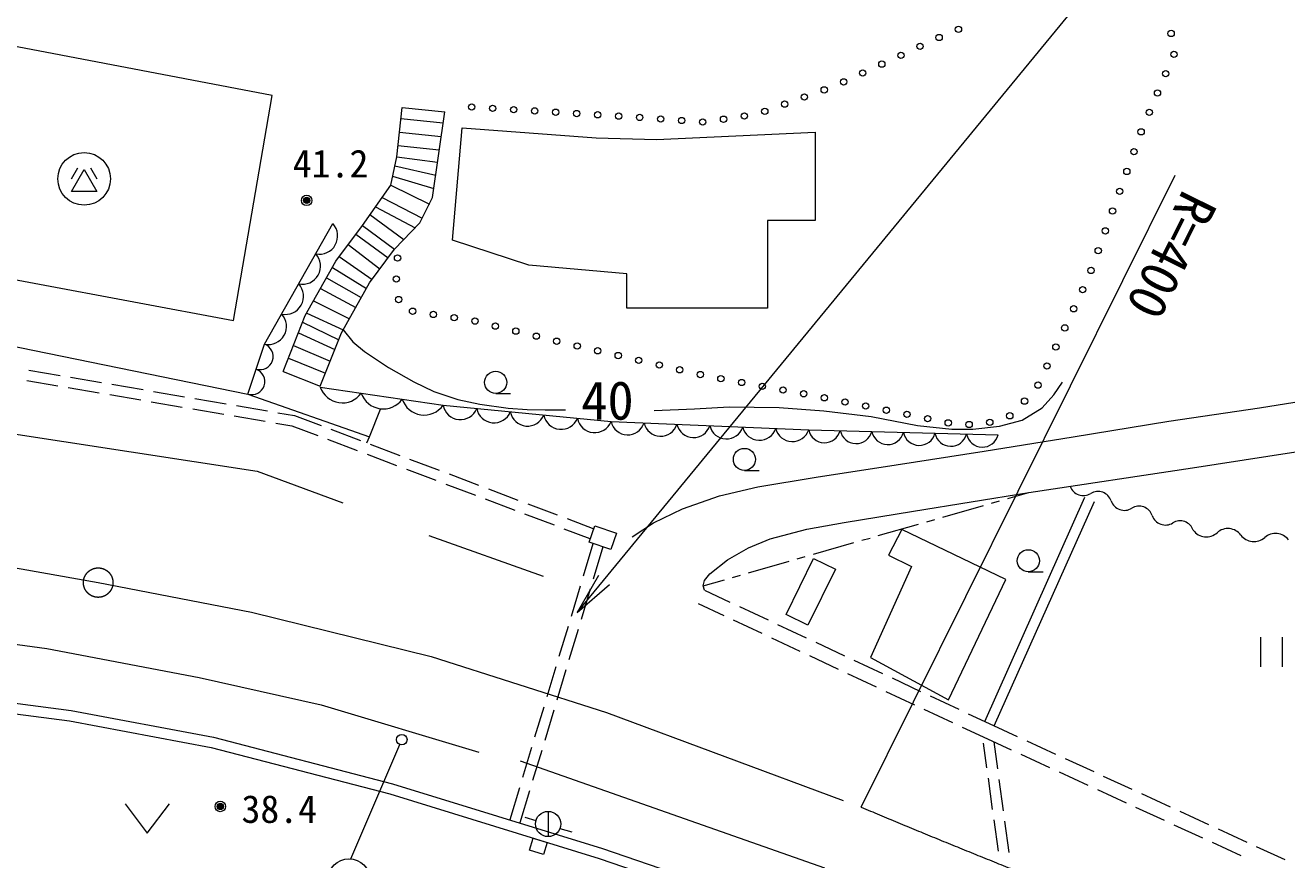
# Model space of a CAD drawing. Units: millimetres at full size, sheet at 1:1000; details may follow other scales. Extents: x 40000 to 680000, y 20000 to 380000.
# Drawn here: x 463512 to 523435, y 279174 to 318806 of the extents above; entities that cross this region are included whole.
import ezdxf
from ezdxf.enums import TextEntityAlignment as Align

# ---------------------------------------------------------------- set-up
doc = ezdxf.new("R2010")
doc.units = ezdxf.units.MM
doc.header["$LTSCALE"] = 1000
doc.header["$PDMODE"] = 32
doc.header["$PDSIZE"] = 500
doc.linetypes.add('CHAIN', pattern=[18.5, 12, -1.5, 3.5, -1.5])
for name, color, linetype, lineweight in [('M-BMK', 2, 'CHAIN', 13), ('M-STR-HTXT', 7, 'Continuous', 13), ('M-STR-STRC', 7, 'Continuous', 13), ('M-WORK', 1, 'Continuous', 13)]:
    doc.layers.add(name, color=color, linetype=linetype, lineweight=lineweight)
doc.styles.add('ＭＳ ゴシック', font='')
doc.styles.get('ＭＳ ゴシック').set_extended_font_data('MS Gothic')

# ---------------------------------------------------------------- blocks, each defined once
blk = doc.blocks.new('open_arrow')
at = {"color": 0, "linetype": 'Continuous', "lineweight": -2}
blk.add_lwpolyline([(7.5, 1.25), (0, 0), (7.5, -1.25)], dxfattribs=at)

msp = doc.modelspace()

# ---------------------------------------------------------------- linework, layer by layer
at = {"layer": 'M-BMK'}
for points in [[(367231, 296236), (422886, 295840), (439513, 295560), (447298, 295063), (457071, 293986), (463324, 292993), (466978, 292336)], [(466978, 292336), (474262, 290935), (482793, 288823), (491116, 286173), (503226, 281670)]]:
    msp.add_lwpolyline(points, dxfattribs=at)
msp.add_circle((466978, 292336), 700, dxfattribs=at)
msp.add_arc((658587, 650266), 400000, 247.14474, 255.76566, dxfattribs=at)
at = {"layer": 'M-STR-HTXT'}
msp.add_line((503226, 281670), (518129, 311681), dxfattribs=at)
msp.add_lwpolyline([(489737, 290911), (517600, 324800), (536800, 324800)], dxfattribs=at)
at = {"layer": 'M-STR-STRC'}
msp.add_line((478980, 279218), (481299, 284642), dxfattribs=at)
msp.add_circle((478887, 278222), 1000, dxfattribs=at)
at = {"layer": 'M-WORK'}
for p, q in [((481414, 314906), (483437, 314694)), ((481356, 314376), (483362, 314166)), ((481285, 313724), (483270, 313515)), ((481215, 313087), (483181, 312881)), ((481157, 312562), (483099, 312300)), ((465706, 311509), (466011, 312038)), ((465709, 310915), (466309, 311954)), ((466309, 311954), (466909, 310915)), ((466607, 312038), (466912, 311509)), ((480965, 311645), (482922, 311047)), ((481067, 312133), (483012, 311683)), ((480875, 311212), (482707, 310313)), ((466909, 310915), (465709, 310915)), ((480460, 310624), (482372, 309643)), ((479887, 309812), (481503, 308635)), ((480153, 310189), (482037, 309189)), ((478273, 307605), (479525, 309298)), ((479525, 309298), (481053, 308169)), ((479216, 308881), (480756, 307767)), ((478855, 308391), (480362, 307234)), ((479871, 306570), (481053, 308169)), ((476813, 305016), (478273, 307605)), ((478431, 307818), (479994, 306737)), ((478100, 307297), (479716, 306296)), ((477542, 306308), (479213, 305404)), ((477823, 306807), (479475, 305869)), ((478532, 304196), (479871, 306570)), ((477208, 305716), (478908, 304862)), ((475762, 302358), (476813, 305016)), ((476883, 305139), (478610, 304334)), ((476689, 304701), (478402, 303867)), ((476492, 304205), (478217, 303399)), ((477529, 301659), (478532, 304196)), ((476250, 303592), (478001, 302852)), ((476015, 302998), (477775, 302280)), ((463689, 302430), (465168, 302177)), ((465660, 302092), (467139, 301839)), ((475762, 302358), (477529, 301659)), ((463581, 301941), (465060, 301688)), ((465552, 301604), (467031, 301350)), ((467632, 301755), (469110, 301501)), ((469603, 301417), (471081, 301164)), ((467524, 301266), (469002, 301013)), ((469495, 300928), (470973, 300675)), ((471574, 301079), (473053, 300826)), ((485859, 301320), (486559, 301320)), ((471466, 300590), (472945, 300337)), ((473437, 300253), (474916, 299999)), ((473546, 300741), (475024, 300488)), ((475517, 300404), (476303, 300269)), ((476303, 300269), (477563, 299793)), ((475409, 299915), (476172, 299784)), ((476172, 299784), (477408, 299317)), ((477876, 299140), (479279, 298610)), ((478030, 299616), (479433, 299086)), ((479747, 298433), (481150, 297902)), ((479901, 298909), (481304, 298378)), ((481772, 298202), (483175, 297671)), ((481618, 297725), (483021, 297195)), ((483643, 297494), (485046, 296964)), ((497675, 297662), (498375, 297662)), ((483488, 297018), (484892, 296488)), ((485514, 296787), (486917, 296257)), ((485359, 296311), (486762, 295781)), ((487384, 296080), (488787, 295550)), ((509087, 285745), (513846, 296390)), ((509409, 296110), (509793, 296221)), ((509543, 285541), (514302, 296186)), ((510178, 296331), (511183, 296620)), ((487230, 295604), (488633, 295073)), ((507102, 295448), (509024, 296000)), ((489101, 294897), (490338, 294429)), ((489255, 295373), (490514, 294897)), ((490297, 294259), (490563, 295039)), ((490563, 295039), (491593, 294687)), ((504026, 294565), (505949, 295117)), ((506333, 295227), (506717, 295338)), ((482680, 294571), (488119, 292639)), ((491327, 293907), (490297, 294259)), ((491593, 294687), (491327, 293907)), ((500950, 293682), (502873, 294234)), ((503257, 294344), (503642, 294454)), ((490477, 294179), (490016, 292649)), ((490955, 294034), (490495, 292505)), ((497875, 292799), (499797, 293351)), ((499653, 290816), (500962, 293483)), ((500182, 293461), (500566, 293571)), ((500962, 293483), (501996, 292975)), ((495716, 292179), (496721, 292467)), ((497106, 292578), (497490, 292688)), ((501996, 292975), (500687, 290308)), ((511159, 292847), (511859, 292847)), ((489872, 292171), (489439, 290734)), ((490350, 292026), (489918, 290590)), ((495781, 291975), (496986, 291410)), ((495484, 291341), (496690, 290776)), ((497439, 291198), (498798, 290562)), ((500687, 290308), (499653, 290816)), ((489295, 290256), (488862, 288819)), ((489774, 290111), (489341, 288675)), ((497143, 290564), (498502, 289928)), ((499250, 290350), (500609, 289714)), ((498955, 289716), (500313, 289080)), ((501062, 289502), (502420, 288866)), ((522189, 289740), (522189, 288340)), ((523239, 288340), (523239, 289740)), ((500766, 288868), (502124, 288232)), ((488718, 288341), (488285, 286904)), ((502873, 288654), (504231, 288018)), ((489197, 288196), (488764, 286760)), ((502577, 288020), (503936, 287384)), ((504684, 287806), (506043, 287170)), ((458046, 287253), (465693, 286259)), ((504388, 287172), (505747, 286536)), ((457989, 286756), (465614, 285765)), ((506496, 286958), (507854, 286322)), ((465693, 286259), (472457, 284989)), ((488141, 286425), (487709, 284989)), ((488620, 286281), (488187, 284845)), ((506200, 286324), (507558, 285688)), ((508307, 286110), (509512, 285546)), ((465614, 285765), (472348, 284501)), ((508011, 285476), (509217, 284911)), ((509512, 285546), (510630, 285031)), ((472457, 284989), (480960, 282781)), ((509019, 284706), (509178, 283544)), ((509217, 284911), (510351, 284390)), ((509515, 284774), (509691, 283487)), ((511085, 284822), (512447, 284196)), ((472348, 284501), (480823, 282300)), ((487564, 284510), (487132, 283074)), ((488043, 284366), (487611, 282930)), ((510805, 284181), (512168, 283554)), ((487018, 283875), (501484, 278795)), ((512902, 283987), (514264, 283360)), ((509246, 283048), (509449, 281562)), ((509758, 282991), (509961, 281505)), ((512622, 283345), (513985, 282718)), ((514719, 283151), (516081, 282524)), ((480823, 282300), (490771, 279241)), ((480960, 282781), (490926, 279716)), ((486988, 282595), (486527, 281066)), ((487466, 282451), (487006, 280922)), ((514439, 282509), (515802, 281882)), ((516536, 282315), (517899, 281689)), ((468257, 281836), (469307, 280436)), ((469307, 280436), (470357, 281836)), ((516256, 281674), (517619, 281047)), ((487251, 281198), (487758, 281043)), ((488348, 281472), (488348, 280272)), ((509516, 281067), (509719, 279580)), ((518353, 281480), (519716, 280853)), ((488911, 280666), (489468, 280495)), ((510029, 281010), (510232, 279523)), ((518073, 280838), (519436, 280211)), ((520170, 280644), (521533, 280017)), ((487458, 279627), (487636, 280205)), ((487636, 280205), (488304, 279999)), ((488304, 279999), (488127, 279422)), ((519890, 280002), (521253, 279375)), ((488127, 279422), (487458, 279627)), ((490926, 279716), (502852, 275631)), ((521987, 279808), (523350, 279181)), ((490771, 279241), (502560, 275202))]:
    msp.add_line(p, q, dxfattribs=at)
for points in [[(459194, 307435), (473412, 304785), (475234, 315469), (461044, 318175)], [(479525, 309298), (480875, 311212), (481157, 312562), (481414, 314906)], [(481053, 308169), (482261, 309421), (482862, 310624), (483437, 314694)], [(457292, 303526), (459187, 311543), (458175, 303850), (462555, 303647), (474093, 301285), (479858, 299261)], [(474093, 301285), (474884, 303659), (478124, 309383)], [(478610, 304334), (479074, 303766), (479626, 303306), (480768, 302551), (481964, 301870), (482921, 301410), (484062, 301024), (485111, 300803), (486449, 300619), (487357, 300557), (488215, 300533), (489173, 300533)], [(477526, 301621), (483361, 300756), (491339, 299983), (500726, 299597), (509726, 299348)], [(492341, 294505), (493353, 295174), (494727, 295837), (496494, 296450), (498310, 296880), (501083, 297346), (504875, 297935), (509059, 298573), (513292, 299260), (517832, 300008), (522148, 300637), (526197, 301282), (529031, 301705)], [(493384, 300511), (495298, 300585), (496955, 300677), (499329, 300659), (501446, 300493), (503691, 300217), (505900, 299794), (507519, 299628), (508525, 299616), (509789, 299763), (510869, 300045), (511814, 300634), (512378, 301248), (512783, 301849)], [(479746, 298968), (479858, 299261), (480394, 300578)], [(456177, 300120), (459352, 299955), (474536, 297636), (478595, 296117)], [(495781, 291975), (495716, 292179), (495771, 292441), (496029, 292757), (496871, 293419), (497861, 293991), (498892, 294417), (500634, 294872), (502404, 295184), (505698, 295736), (511183, 296620), (518950, 297779), (524987, 298718), (530637, 299546)], [(434026, 292212), (447401, 291163), (456622, 290280), (464546, 289203), (471779, 287823), (477576, 286525), (485058, 284289)]]:
    msp.add_lwpolyline(points, dxfattribs=at)
for points in [[(484265, 313933), (490633, 313454), (493504, 313372), (501041, 313731), (501041, 309534), (498777, 309534), (498777, 305366), (492096, 305366), (492096, 306994), (487431, 307408), (483814, 308596)], [(505147, 294860), (504521, 293633), (505613, 293105), (503660, 288774), (507372, 286766), (510083, 292484)]]:
    msp.add_lwpolyline(points, close=True, dxfattribs=at)
for centre, radius in [((506922, 318223), 150), ((507841, 318615), 150), ((517943, 318416), 150), ((506015, 317801), 150), ((504201, 316959), 150), ((505108, 317380), 150), ((518078, 317425), 150), ((503294, 316537), 150), ((517687, 316505), 150), ((501464, 315735), 150), ((502387, 316116), 150), ((499582, 315059), 150), ((500523, 315397), 150), ((517295, 315586), 150), ((484718, 314924), 150), ((485715, 314858), 150), ((486714, 314797), 150), ((487712, 314737), 150), ((488710, 314675), 150), ((489708, 314613), 150), ((490706, 314551), 150), ((491704, 314489), 150), ((497672, 314491), 150), ((498641, 314720), 150), ((516903, 314666), 150), ((492702, 314427), 150), ((493699, 314354), 150), ((494697, 314281), 150), ((495694, 314207), 150), ((496683, 314342), 150), ((516517, 313743), 150), ((516178, 312803), 150), ((466309, 311509), 1250), ((515838, 311862), 150), ((515498, 310921), 150), ((476882, 310487), 150), ((476882, 310487), 120), ((476882, 310487), 90), ((476882, 310487), 60), ((476882, 310487), 30), ((476882, 310487), 20), ((515159, 309981), 150), ((514819, 309040), 150), ((514479, 308100), 150), ((481198, 307748), 150), ((481136, 306750), 150), ((514140, 307159), 150), ((513739, 306244), 150), ((481247, 305779), 150), ((481911, 305224), 150), ((482899, 305071), 150), ((483887, 304918), 150), ((513315, 305338), 150), ((484873, 304755), 150), ((485844, 304516), 150), ((486816, 304278), 150), ((512892, 304432), 150), ((487787, 304039), 150), ((488758, 303800), 150), ((489731, 303569), 150), ((490705, 303344), 150), ((491679, 303119), 150), ((512468, 303526), 150), ((492654, 302893), 150), ((493628, 302668), 150), ((512045, 302620), 150), ((485859, 301845), 525), ((494602, 302443), 150), ((495576, 302218), 150), ((496556, 302018), 150), ((497540, 301839), 150), ((498524, 301661), 150), ((499508, 301483), 150), ((500492, 301304), 150), ((511621, 301715), 150), ((501473, 301113), 150), ((502454, 300917), 150), ((503434, 300720), 150), ((510979, 300953), 150), ((504415, 300524), 150), ((505395, 300327), 150), ((506375, 300124), 150), ((510280, 300258), 150), ((507354, 299922), 150), ((508348, 299844), 150), ((509328, 299951), 150), ((497675, 298187), 525), ((511158, 293372), 525), ((481397, 284879), 250), ((472777, 281705), 150), ((472777, 281705), 120), ((472777, 281705), 90), ((472777, 281705), 60), ((472777, 281705), 30), ((472777, 281705), 20), ((488348, 280872), 600)]:
    msp.add_circle(centre, radius, dxfattribs=at)
for centre, radius, start, end in [((477490, 308797), 863, 258.2482, 42.73933), ((476680, 307366), 863, 258.2482, 42.73933), ((475870, 305935), 863, 258.2482, 42.73933), ((475060, 304504), 863, 258.2482, 42.73933), ((474662, 303074), 626, 253.9643, 69.16581), ((474266, 301886), 626, 253.9643, 69.16581), ((478573, 301977), 1105, 198.76988, 324.36309), ((480518, 301689), 1105, 198.76988, 324.36309), ((482462, 301400), 1105, 198.76988, 324.36309), ((484181, 300913), 836, 190.83547, 338.09678), ((485777, 300759), 836, 190.83547, 338.09678), ((487373, 300604), 836, 190.83547, 338.09678), ((488968, 300449), 836, 190.83547, 338.09678), ((490564, 300295), 836, 190.83547, 338.09678), ((492130, 300162), 811, 192.70836, 342.57583), ((493695, 300097), 811, 192.70836, 342.57583), ((495259, 300033), 811, 192.70836, 342.57583), ((496823, 299968), 811, 192.70836, 342.57583), ((498388, 299904), 811, 192.70836, 342.57583), ((499952, 299840), 811, 192.70836, 342.57583), ((501480, 299745), 769, 191.12035, 345.71689), ((502980, 299704), 769, 191.12035, 345.71689), ((504480, 299662), 769, 191.12035, 345.71689), ((505980, 299621), 769, 191.12035, 345.71689), ((507480, 299579), 769, 191.12035, 345.71689), ((508980, 299538), 769, 191.12035, 345.71689), ((513774, 297125), 660, 198.71919, 301.88366), ((514471, 296004), 660, 18.71919, 121.88366), ((515722, 296428), 660, 198.71919, 301.88366), ((516420, 295306), 660, 18.71919, 121.88366), ((517671, 295730), 660, 198.71919, 301.88366), ((518368, 294609), 660, 18.71919, 121.88366), ((520639, 294130), 772, 36.80239, 131.70725), ((519612, 295283), 772, 216.80239, 311.70725), ((521875, 295055), 772, 216.80239, 311.70725), ((522903, 293902), 772, 36.80239, 131.70725)]:
    msp.add_arc(centre, radius, start, end, dxfattribs=at)
for p in [(476882, 310487), (472777, 281705)]:
    msp.add_point(p, dxfattribs=at)

# ---------------------------------------------------------------- block references
at = {"layer": 'M-STR-HTXT', "xscale": 267, "yscale": 267, "rotation": 50.6}
msp.add_blockref('open_arrow', (489737, 290911), dxfattribs=at)

# ---------------------------------------------------------------- texts
at = {"layer": 'M-STR-HTXT', "style": 'ＭＳ ゴシック'}
msp.add_text('R=400', height=1833, rotation=243.591, dxfattribs=at).set_placement((517963, 307871), align=Align.MIDDLE_CENTER)
at = {"layer": 'M-WORK', "style": 'ＭＳ ゴシック'}
for s, height, p in [('41.2', 1320, (478017, 312238)), ('40', 1833, (491168, 300990)), ('38.4', 1320, (475579, 281584))]:
    msp.add_text(s, height=height, dxfattribs=at).set_placement(p, align=Align.MIDDLE_CENTER)

doc.saveas('drawing.dxf')
